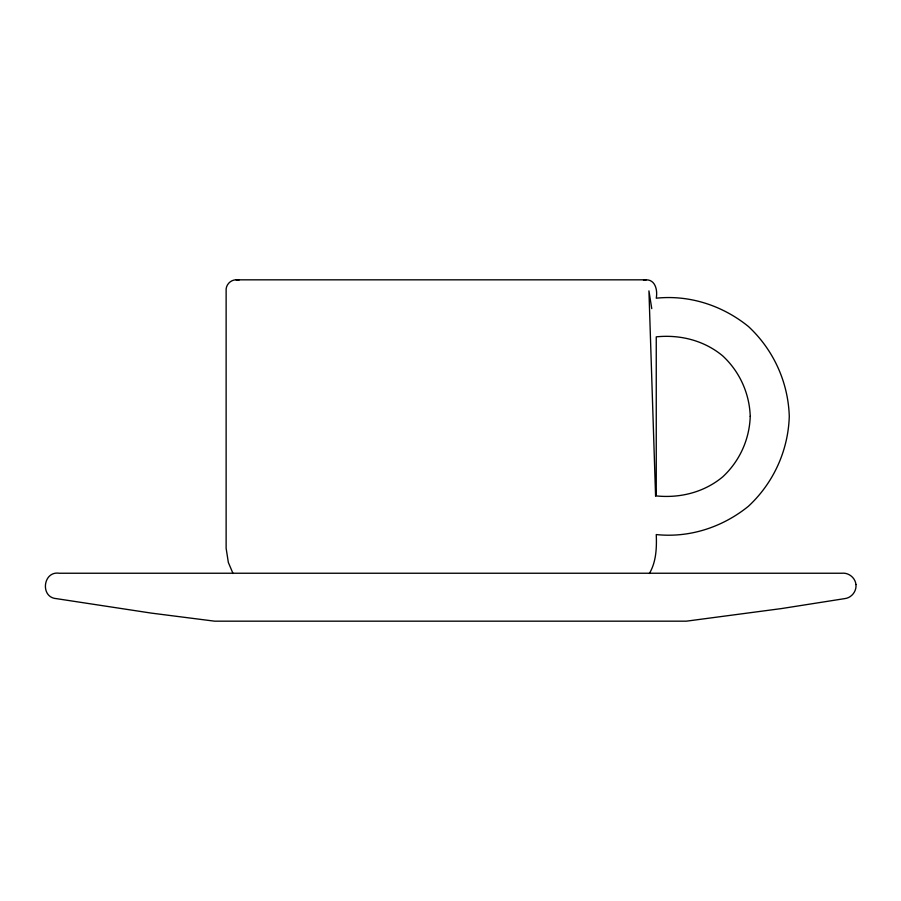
<?xml version="1.0" encoding="UTF-8"?>
<svg xmlns="http://www.w3.org/2000/svg" width="901" height="901" viewBox="0 0 901 901"><rect width="100%" height="100%" fill="white"/><g stroke="black" fill="none" stroke-linecap="round" stroke-linejoin="round"><path stroke-width="1.35" d="M649.384 573.486C656.288 561.774 656.784 547.785 656.255 534.563C689.558 538.055 722.523 527.231 748.427 506.261C773.508 482.936 788.206 450.624 789.276 416.386C788.206 382.137 773.508 349.825 748.427 326.5C722.523 305.529 689.558 294.706 656.255 298.197C657.651 290.82 655.748 279.806 646.254 279.828L236.141 279.828C230.386 279.772 225.509 285.155 226.128 290.877L226.128 548.281L228.347 562.472L233.01 573.486M643.494 280.211L646.254 279.828M236.141 279.828L238.9 280.211M651.761 308.615L648.934 290.877L655.59 496.26M855.95 584.512C856.75 591.304 851.479 597.904 844.676 598.624L781.494 608.569L686.382 621.172L214.618 621.172L151.177 613.085L56.324 598.624C39.948 597.419 42.921 570.795 59.162 573.239L841.838 573.239C848.629 572.439 855.229 577.71 855.95 584.512M750.229 416.386C749.497 439.418 739.62 461.154 722.737 476.843C704.188 492.318 680.075 498.343 656.255 495.91L656.255 336.85C680.075 334.417 704.188 340.443 722.737 355.918C739.62 371.606 749.497 393.343 750.229 416.386"/></g></svg>
